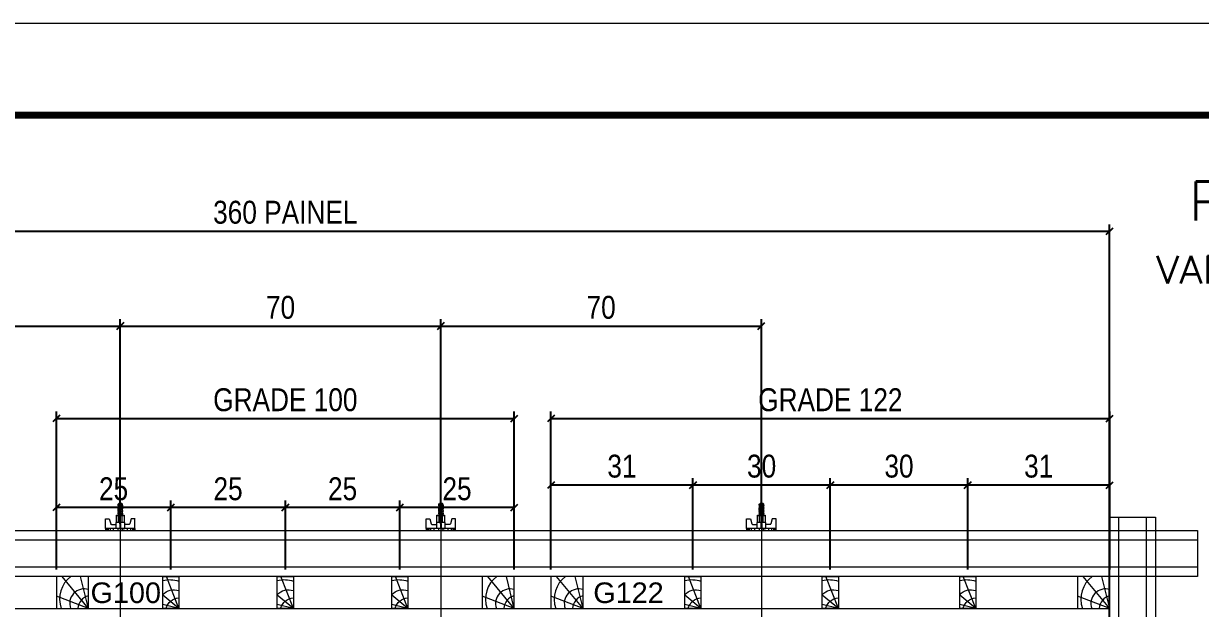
# Model space of a CAD drawing. Extents: x 28748 to 35002, y 14885 to 43501.
# Drawn here: x 30822 to 31335, y 30611 to 30866 of the extents above; entities that cross this region are included whole.
import ezdxf
from ezdxf.enums import TextEntityAlignment as Align

# ---------------------------------------------------------------- set-up
doc = ezdxf.new("R2010")
doc.units = 0
doc.linetypes.add('DASHED', pattern=[0.75, 0.5, -0.25])
doc.linetypes.add('HIDDEN', pattern=[0.375, 0.25, -0.125])
for name, color, linetype in [('COTA', 241, 'Continuous'), ('MEIO_PONT', 93, 'Continuous'), ('Texto de Titulo', 7, 'Continuous'), ('Texto Qtd Sarr', 242, 'Continuous')]:
    doc.layers.add(name, color=color, linetype=linetype)
for name, color, linetype, lineweight in [('Folhas', 255, 'Continuous', 9), ('Hachura', 251, 'Continuous', 9), ('Madeira', 126, 'Continuous', 18), ('Perfil Metálico', 224, 'Continuous', 18), ('SARRAFO DE PRESSAO', 251, 'DASHED', 9), ('Texto Seção', 7, 'Continuous', 15)]:
    doc.layers.add(name, color=color, linetype=linetype, lineweight=lineweight)
doc.styles.add('COTA TECNICA 2X', font='techl___.ttf', dxfattribs={"height": 10})
doc.styles.add('ROMANS', font='romans.shx')
doc.styles.add('SANSSERIF', font='sas_____.pfb')
doc.dimstyles.new('SECAO PILAR', dxfattribs={"dimtxt": 10, "dimasz": 3, "dimexe": 3, "dimexo": 3, "dimgap": 3, "dimtad": 1, "dimdec": 1, "dimlfac": 0.5, "dimzin": 12, "dimdsep": 46, "dimtxsty": 'COTA TECNICA 2X', "dimblk1": 'OBLIQUE', "dimblk2": 'OBLIQUE', "dimsah": 1, "dimcen": 0.9, "dimclrd": 256, "dimclre": 256, "dimclrt": 256, "dimadec": 1, "dimazin": 3, "dimtfac": 1, "dimtdec": 1, "dimtmove": 0, "dimatfit": 3, "dimfxl": 1, "dimtolj": 1, "dimtzin": 12, "dimarcsym": 0})

# ---------------------------------------------------------------- blocks, each defined once
blk = doc.blocks.new('9999999999')
at = {"layer": 'Folhas'}
blk.add_lwpolyline([(98138.98, 34190.21), (99623.98, 34190.21), (99623.98, 35240.21), (98138.98, 35240.21)], close=True, dxfattribs=at)
at = {"layer": 'Folhas', "color": 30, "const_width": 3}
blk.add_lwpolyline([(98213.98, 34230.21), (99583.98, 34230.21), (99583.98, 35200.21), (98213.98, 35200.21)], close=True, dxfattribs=at)
blk = doc.blocks.new('titulo1')
at = {"layer": 'Defpoints', "color": 252, "linetype": 'HIDDEN', "ltscale": 2}
blk.add_line((0, 0), (0, 125), dxfattribs=at)
at = {"layer": 'Defpoints', "style": 'ROMANS', "oblique": 15}
blk.add_attdef('FOLHA', text='', height=10, dxfattribs=at).set_placement((0, 15.58), align=Align.MIDDLE_CENTER)
at = {"layer": 'Texto Qtd Sarr', "color": 3, "style": 'ROMANS', "oblique": 15}
for tag, height, p in [('TITULO', 17, (0, 71.45)), ('SEÇÃO', 12, (0, 41.55))]:
    blk.add_attdef(tag, text='', height=height, dxfattribs=at).set_placement(p, align=Align.MIDDLE_CENTER)
blk = doc.blocks.new('PONTALETE')
at = {"layer": 'Madeira'}
for q in [(2.71, 7), (7, 5.76), (7, 1.74)]:
    blk.add_line((0, 0), q, dxfattribs=at)
blk.add_lwpolyline([(0, 0), (7, 0), (7, 7), (0, 7)], close=True, dxfattribs=at)
for centre, radius, start, end in [((2.04, 0.06), 6.23, 37.2818, 109.0913), ((1.09, 0.9), 3.19, 343.603, 109.9847), ((-0.21, -0.78), 3.09, 14.6322, 86.0383)]:
    blk.add_arc(centre, radius, start, end, dxfattribs=at)
blk = doc.blocks.new('MEIO PONTALETE')
at = {"layer": 'Madeira'}
for q in [(2.71, 7), (3.5, 2.88), (3.5, 0.87)]:
    blk.add_line((0, 0), q, dxfattribs=at)
blk.add_lwpolyline([(0, 0), (3.5, 0), (3.5, 7), (0, 7)], close=True, dxfattribs=at)
for centre, radius, start, end in [((2.04, 0.06), 6.23, 76.4499, 109.0913), ((1.09, 0.9), 3.19, 40.9063, 109.9847), ((-0.21, -0.78), 3.09, 14.6322, 86.0383)]:
    blk.add_arc(centre, radius, start, end, dxfattribs=at)
blk = doc.blocks.new('_Oblique')
at = {"color": 0, "linetype": 'ByBlock', "lineweight": -2}
blk.add_line((-0.5, -0.5), (0.5, 0.5), dxfattribs=at)
blk = doc.blocks.new('*D1796')
at = {"layer": 'COTA', "lineweight": -2, "transparency": 16777216}
for p, q in [((31233.85, 30627.93), (31233.85, 30667.81)), ((31295.85, 30664.81), (31233.85, 30664.81)), ((31295.85, 30627.93), (31295.85, 30667.81))]:
    blk.add_line(p, q, dxfattribs=at)
at = {"layer": 'Defpoints', "color": 0, "transparency": 16777216}
for p in [(31233.85, 30664.81), (31233.85, 30624.93), (31295.85, 30624.93)]:
    blk.add_point(p, dxfattribs=at)
at = {"layer": 'COTA', "lineweight": -2, "transparency": 16777216, "xscale": 3, "yscale": 3, "zscale": 3, "rotation": 180}
blk.add_blockref('_Oblique', (31233.85, 30664.81), dxfattribs=at)
at = {"layer": 'COTA', "lineweight": -2, "transparency": 16777216, "xscale": 3, "yscale": 3, "zscale": 3}
blk.add_blockref('_Oblique', (31295.85, 30664.81), dxfattribs=at)
at = {"layer": 'COTA', "transparency": 16777216, "insert": (31264.85, 30673.03), "char_height": 10, "attachment_point": 5, "style": 'COTA TECNICA 2X'}
blk.add_mtext('\\A1;31', dxfattribs=at)
blk = doc.blocks.new('*D1797')
at = {"layer": 'COTA', "lineweight": -2, "transparency": 16777216}
for p, q in [((31173.85, 30627.93), (31173.85, 30667.81)), ((31233.85, 30664.81), (31173.85, 30664.81)), ((31233.85, 30627.93), (31233.85, 30667.81))]:
    blk.add_line(p, q, dxfattribs=at)
at = {"layer": 'Defpoints', "color": 0, "transparency": 16777216}
for p in [(31173.85, 30664.81), (31173.85, 30624.93), (31233.85, 30624.93)]:
    blk.add_point(p, dxfattribs=at)
at = {"layer": 'COTA', "lineweight": -2, "transparency": 16777216, "xscale": 3, "yscale": 3, "zscale": 3, "rotation": 180}
blk.add_blockref('_Oblique', (31173.85, 30664.81), dxfattribs=at)
at = {"layer": 'COTA', "lineweight": -2, "transparency": 16777216, "xscale": 3, "yscale": 3, "zscale": 3}
blk.add_blockref('_Oblique', (31233.85, 30664.81), dxfattribs=at)
at = {"layer": 'COTA', "transparency": 16777216, "insert": (31203.85, 30673.03), "char_height": 10, "attachment_point": 5, "style": 'COTA TECNICA 2X'}
blk.add_mtext('\\A1;30', dxfattribs=at)
blk = doc.blocks.new('*D1798')
at = {"layer": 'COTA', "lineweight": -2, "transparency": 16777216}
for p, q in [((31113.85, 30627.93), (31113.85, 30667.81)), ((31173.85, 30664.81), (31113.85, 30664.81)), ((31173.85, 30627.93), (31173.85, 30667.81))]:
    blk.add_line(p, q, dxfattribs=at)
at = {"layer": 'Defpoints', "color": 0, "transparency": 16777216}
for p in [(31113.85, 30664.81), (31113.85, 30624.93), (31173.85, 30624.93)]:
    blk.add_point(p, dxfattribs=at)
at = {"layer": 'COTA', "lineweight": -2, "transparency": 16777216, "xscale": 3, "yscale": 3, "zscale": 3, "rotation": 180}
blk.add_blockref('_Oblique', (31113.85, 30664.81), dxfattribs=at)
at = {"layer": 'COTA', "lineweight": -2, "transparency": 16777216, "xscale": 3, "yscale": 3, "zscale": 3}
blk.add_blockref('_Oblique', (31173.85, 30664.81), dxfattribs=at)
at = {"layer": 'COTA', "transparency": 16777216, "insert": (31143.85, 30673.03), "char_height": 10, "attachment_point": 5, "style": 'COTA TECNICA 2X'}
blk.add_mtext('\\A1;30', dxfattribs=at)
blk = doc.blocks.new('*D1799')
at = {"layer": 'COTA', "lineweight": -2, "transparency": 16777216}
for p, q in [((31051.85, 30627.93), (31051.85, 30667.81)), ((31113.85, 30664.81), (31051.85, 30664.81)), ((31113.85, 30627.93), (31113.85, 30667.81))]:
    blk.add_line(p, q, dxfattribs=at)
at = {"layer": 'Defpoints', "color": 0, "transparency": 16777216}
for p in [(31051.85, 30664.81), (31051.85, 30624.93), (31113.85, 30624.93)]:
    blk.add_point(p, dxfattribs=at)
at = {"layer": 'COTA', "lineweight": -2, "transparency": 16777216, "xscale": 3, "yscale": 3, "zscale": 3, "rotation": 180}
blk.add_blockref('_Oblique', (31051.85, 30664.81), dxfattribs=at)
at = {"layer": 'COTA', "lineweight": -2, "transparency": 16777216, "xscale": 3, "yscale": 3, "zscale": 3}
blk.add_blockref('_Oblique', (31113.85, 30664.81), dxfattribs=at)
at = {"layer": 'COTA', "transparency": 16777216, "insert": (31082.85, 30673.03), "char_height": 10, "attachment_point": 5, "style": 'COTA TECNICA 2X'}
blk.add_mtext('\\A1;31', dxfattribs=at)
blk = doc.blocks.new('*D1800')
at = {"layer": 'COTA', "lineweight": -2, "transparency": 16777216}
for p, q in [((31051.85, 30627.93), (31051.85, 30696.93)), ((31295.85, 30627.93), (31295.85, 30696.93)), ((31051.85, 30693.93), (31295.85, 30693.93))]:
    blk.add_line(p, q, dxfattribs=at)
at = {"layer": 'Defpoints', "color": 0, "transparency": 16777216}
for p in [(31295.85, 30693.93), (31051.85, 30624.93), (31295.85, 30624.93)]:
    blk.add_point(p, dxfattribs=at)
at = {"layer": 'COTA', "lineweight": -2, "transparency": 16777216, "xscale": 3, "yscale": 3, "zscale": 3, "rotation": 180}
blk.add_blockref('_Oblique', (31051.85, 30693.93), dxfattribs=at)
at = {"layer": 'COTA', "lineweight": -2, "transparency": 16777216, "xscale": 3, "yscale": 3, "zscale": 3}
blk.add_blockref('_Oblique', (31295.85, 30693.93), dxfattribs=at)
at = {"layer": 'COTA', "transparency": 16777216, "insert": (31173.85, 30702.03), "char_height": 10, "attachment_point": 5, "style": 'COTA TECNICA 2X'}
blk.add_mtext('\\A1;GRADE 122', dxfattribs=at)
blk = doc.blocks.new('*D879')
at = {"layer": 'COTA', "lineweight": -2, "transparency": 16777216}
for p, q in [((30835.84, 30627.93), (30835.84, 30696.93)), ((31035.84, 30627.93), (31035.84, 30696.93)), ((30835.84, 30693.93), (31035.84, 30693.93))]:
    blk.add_line(p, q, dxfattribs=at)
at = {"layer": 'Defpoints', "color": 0, "transparency": 16777216}
for p in [(31035.84, 30693.93), (30835.84, 30624.93), (31035.84, 30624.93)]:
    blk.add_point(p, dxfattribs=at)
at = {"layer": 'COTA', "lineweight": -2, "transparency": 16777216, "xscale": 3, "yscale": 3, "zscale": 3, "rotation": 180}
blk.add_blockref('_Oblique', (30835.84, 30693.93), dxfattribs=at)
at = {"layer": 'COTA', "lineweight": -2, "transparency": 16777216, "xscale": 3, "yscale": 3, "zscale": 3}
blk.add_blockref('_Oblique', (31035.84, 30693.93), dxfattribs=at)
at = {"layer": 'COTA', "transparency": 16777216, "insert": (30935.84, 30702.03), "char_height": 10, "attachment_point": 5, "style": 'COTA TECNICA 2X'}
blk.add_mtext('\\A1;GRADE 100', dxfattribs=at)
blk = doc.blocks.new('*D1801')
at = {"layer": 'COTA', "lineweight": -2, "transparency": 16777216}
for p, q in [((30885.84, 30627.93), (30885.84, 30658.03)), ((30935.84, 30655.03), (30885.84, 30655.03)), ((30935.84, 30627.93), (30935.84, 30658.03))]:
    blk.add_line(p, q, dxfattribs=at)
at = {"layer": 'Defpoints', "color": 0, "transparency": 16777216}
for p in [(30885.84, 30655.03), (30885.84, 30624.93), (30935.84, 30624.93)]:
    blk.add_point(p, dxfattribs=at)
at = {"layer": 'COTA', "lineweight": -2, "transparency": 16777216, "xscale": 3, "yscale": 3, "zscale": 3, "rotation": 180}
blk.add_blockref('_Oblique', (30885.84, 30655.03), dxfattribs=at)
at = {"layer": 'COTA', "lineweight": -2, "transparency": 16777216, "xscale": 3, "yscale": 3, "zscale": 3}
blk.add_blockref('_Oblique', (30935.84, 30655.03), dxfattribs=at)
at = {"layer": 'COTA', "transparency": 16777216, "insert": (30910.84, 30663.14), "char_height": 10, "attachment_point": 5, "style": 'COTA TECNICA 2X'}
blk.add_mtext('\\A1;25', dxfattribs=at)
blk = doc.blocks.new('*D1845')
at = {"layer": 'COTA', "lineweight": -2, "transparency": 16777216}
for p, q in [((30835.84, 30627.93), (30835.84, 30658.03)), ((30885.84, 30655.03), (30835.84, 30655.03)), ((30885.84, 30627.93), (30885.84, 30658.03))]:
    blk.add_line(p, q, dxfattribs=at)
at = {"layer": 'Defpoints', "color": 0, "transparency": 16777216}
for p in [(30835.84, 30655.03), (30835.84, 30624.93), (30885.84, 30624.93)]:
    blk.add_point(p, dxfattribs=at)
at = {"layer": 'COTA', "lineweight": -2, "transparency": 16777216, "xscale": 3, "yscale": 3, "zscale": 3, "rotation": 180}
blk.add_blockref('_Oblique', (30835.84, 30655.03), dxfattribs=at)
at = {"layer": 'COTA', "lineweight": -2, "transparency": 16777216, "xscale": 3, "yscale": 3, "zscale": 3}
blk.add_blockref('_Oblique', (30885.84, 30655.03), dxfattribs=at)
at = {"layer": 'COTA', "transparency": 16777216, "insert": (30860.84, 30663.14), "char_height": 10, "attachment_point": 5, "style": 'COTA TECNICA 2X'}
blk.add_mtext('\\A1;25', dxfattribs=at)
blk = doc.blocks.new('*D942')
at = {"layer": 'COTA', "lineweight": -2, "transparency": 16777216}
for p, q in [((30985.84, 30627.93), (30985.84, 30658.03)), ((31035.84, 30655.03), (30985.84, 30655.03)), ((31035.84, 30627.93), (31035.84, 30658.03))]:
    blk.add_line(p, q, dxfattribs=at)
at = {"layer": 'Defpoints', "color": 0, "transparency": 16777216}
for p in [(30985.84, 30655.03), (30985.84, 30624.93), (31035.84, 30624.93)]:
    blk.add_point(p, dxfattribs=at)
at = {"layer": 'COTA', "lineweight": -2, "transparency": 16777216, "xscale": 3, "yscale": 3, "zscale": 3, "rotation": 180}
blk.add_blockref('_Oblique', (30985.84, 30655.03), dxfattribs=at)
at = {"layer": 'COTA', "lineweight": -2, "transparency": 16777216, "xscale": 3, "yscale": 3, "zscale": 3}
blk.add_blockref('_Oblique', (31035.84, 30655.03), dxfattribs=at)
at = {"layer": 'COTA', "transparency": 16777216, "insert": (31010.84, 30663.14), "char_height": 10, "attachment_point": 5, "style": 'COTA TECNICA 2X'}
blk.add_mtext('\\A1;25', dxfattribs=at)
blk = doc.blocks.new('*D1846')
at = {"layer": 'COTA', "lineweight": -2, "transparency": 16777216}
for p, q in [((30935.84, 30627.93), (30935.84, 30658.03)), ((30985.84, 30655.03), (30935.84, 30655.03)), ((30985.84, 30627.93), (30985.84, 30658.03))]:
    blk.add_line(p, q, dxfattribs=at)
at = {"layer": 'Defpoints', "color": 0, "transparency": 16777216}
for p in [(30935.84, 30655.03), (30935.84, 30624.93), (30985.84, 30624.93)]:
    blk.add_point(p, dxfattribs=at)
at = {"layer": 'COTA', "lineweight": -2, "transparency": 16777216, "xscale": 3, "yscale": 3, "zscale": 3, "rotation": 180}
blk.add_blockref('_Oblique', (30935.84, 30655.03), dxfattribs=at)
at = {"layer": 'COTA', "lineweight": -2, "transparency": 16777216, "xscale": 3, "yscale": 3, "zscale": 3}
blk.add_blockref('_Oblique', (30985.84, 30655.03), dxfattribs=at)
at = {"layer": 'COTA', "transparency": 16777216, "insert": (30960.84, 30663.14), "char_height": 10, "attachment_point": 5, "style": 'COTA TECNICA 2X'}
blk.add_mtext('\\A1;25', dxfattribs=at)
blk = doc.blocks.new('*D1848')
at = {"layer": 'COTA', "linetype": 'ByBlock', "lineweight": -2, "transparency": 16777216}
for p, q in [((30703.75, 30647.93), (30703.75, 30737.29)), ((30863.75, 30647.93), (30863.75, 30737.29)), ((30703.75, 30734.29), (30863.75, 30734.29))]:
    blk.add_line(p, q, dxfattribs=at)
at = {"layer": 'Defpoints', "color": 0, "linetype": 'ByBlock', "transparency": 16777216}
for p in [(30863.75, 30734.29), (30703.75, 30644.93), (30863.75, 30644.93)]:
    blk.add_point(p, dxfattribs=at)
at = {"layer": 'COTA', "linetype": 'ByBlock', "lineweight": -2, "transparency": 16777216, "xscale": 3, "yscale": 3, "zscale": 3, "rotation": 180}
blk.add_blockref('_Oblique', (30703.75, 30734.29), dxfattribs=at)
at = {"layer": 'COTA', "linetype": 'ByBlock', "lineweight": -2, "transparency": 16777216, "xscale": 3, "yscale": 3, "zscale": 3}
blk.add_blockref('_Oblique', (30863.75, 30734.29), dxfattribs=at)
at = {"layer": 'COTA', "linetype": 'ByBlock', "transparency": 16777216, "insert": (30783.75, 30742.41), "char_height": 10, "attachment_point": 5, "style": 'COTA TECNICA 2X'}
blk.add_mtext('\\A1;80', dxfattribs=at)
blk = doc.blocks.new('*D1849')
at = {"layer": 'COTA', "linetype": 'ByBlock', "lineweight": -2, "transparency": 16777216}
for p, q in [((30863.75, 30647.93), (30863.75, 30737.29)), ((31003.75, 30647.93), (31003.75, 30737.29)), ((30863.75, 30734.29), (31003.75, 30734.29))]:
    blk.add_line(p, q, dxfattribs=at)
at = {"layer": 'Defpoints', "color": 0, "linetype": 'ByBlock', "transparency": 16777216}
for p in [(31003.75, 30734.29), (30863.75, 30644.93), (31003.75, 30644.93)]:
    blk.add_point(p, dxfattribs=at)
at = {"layer": 'COTA', "linetype": 'ByBlock', "lineweight": -2, "transparency": 16777216, "xscale": 3, "yscale": 3, "zscale": 3, "rotation": 180}
blk.add_blockref('_Oblique', (30863.75, 30734.29), dxfattribs=at)
at = {"layer": 'COTA', "linetype": 'ByBlock', "lineweight": -2, "transparency": 16777216, "xscale": 3, "yscale": 3, "zscale": 3}
blk.add_blockref('_Oblique', (31003.75, 30734.29), dxfattribs=at)
at = {"layer": 'COTA', "linetype": 'ByBlock', "transparency": 16777216, "insert": (30933.75, 30742.39), "char_height": 10, "attachment_point": 5, "style": 'COTA TECNICA 2X'}
blk.add_mtext('\\A1;70', dxfattribs=at)
blk = doc.blocks.new('*D1850')
at = {"layer": 'COTA', "linetype": 'ByBlock', "lineweight": -2, "transparency": 16777216}
for p, q in [((31003.75, 30647.93), (31003.75, 30737.29)), ((31143.75, 30647.93), (31143.75, 30737.29)), ((31003.75, 30734.29), (31143.75, 30734.29))]:
    blk.add_line(p, q, dxfattribs=at)
at = {"layer": 'Defpoints', "color": 0, "linetype": 'ByBlock', "transparency": 16777216}
for p in [(31143.75, 30734.29), (31003.75, 30644.93), (31143.75, 30644.93)]:
    blk.add_point(p, dxfattribs=at)
at = {"layer": 'COTA', "linetype": 'ByBlock', "lineweight": -2, "transparency": 16777216, "xscale": 3, "yscale": 3, "zscale": 3, "rotation": 180}
blk.add_blockref('_Oblique', (31003.75, 30734.29), dxfattribs=at)
at = {"layer": 'COTA', "linetype": 'ByBlock', "lineweight": -2, "transparency": 16777216, "xscale": 3, "yscale": 3, "zscale": 3}
blk.add_blockref('_Oblique', (31143.75, 30734.29), dxfattribs=at)
at = {"layer": 'COTA', "linetype": 'ByBlock', "transparency": 16777216, "insert": (31073.75, 30742.39), "char_height": 10, "attachment_point": 5, "style": 'COTA TECNICA 2X'}
blk.add_mtext('\\A1;70', dxfattribs=at)
blk = doc.blocks.new('*D1851')
at = {"layer": 'COTA', "linetype": 'ByBlock', "lineweight": -2, "transparency": 16777216}
for p, q in [((30575.83, 30605.93), (30575.83, 30778.71)), ((31295.83, 30605.93), (31295.83, 30778.71)), ((30575.83, 30775.71), (31295.83, 30775.71))]:
    blk.add_line(p, q, dxfattribs=at)
at = {"layer": 'Defpoints', "color": 0, "linetype": 'ByBlock', "transparency": 16777216}
for p in [(31295.83, 30775.71), (30575.83, 30602.93), (31295.83, 30602.93)]:
    blk.add_point(p, dxfattribs=at)
at = {"layer": 'COTA', "linetype": 'ByBlock', "lineweight": -2, "transparency": 16777216, "xscale": 3, "yscale": 3, "zscale": 3, "rotation": 180}
blk.add_blockref('_Oblique', (30575.83, 30775.71), dxfattribs=at)
at = {"layer": 'COTA', "linetype": 'ByBlock', "lineweight": -2, "transparency": 16777216, "xscale": 3, "yscale": 3, "zscale": 3}
blk.add_blockref('_Oblique', (31295.83, 30775.71), dxfattribs=at)
at = {"layer": 'COTA', "linetype": 'ByBlock', "transparency": 16777216, "insert": (30935.83, 30783.93), "char_height": 10, "attachment_point": 5, "style": 'COTA TECNICA 2X'}
blk.add_mtext('\\A1;360 PAINEL', dxfattribs=at)
blk = doc.blocks.new('C')
at = {"layer": 'Hachura', "color": 0}
for p, q in [((0, 3.22), (0, -3.22)), ((0.45, 3.22), (0, 3.22)), ((0.46, 3.16), (0, 3.16)), ((0.46, 3.05), (0, 3.05)), ((0.46, 2.88), (0, 2.88)), ((0, 2.75), (0, -1.16)), ((0.46, 2.65), (0, 2.65)), ((0.45, -3.23), (0.45, 3.22)), ((0.45, 3.22), (2.58, 3.22)), ((2.58, 3.22), (2.58, 2.39)), ((0.46, 2.23), (0, 2.23)), ((0.46, 1.51), (0, 1.51)), ((0.39, 0.49), (0.17, 0.49)), ((1.74, 0.97), (0.45, 0.97)), ((1.45, 0.1), (0.45, 0.1)), ((1.35, 1.94), (1.35, 0.96)), ((2.58, 2.39), (1.47, 2.09)), ((1.74, -0.97), (1.74, 0.97)), ((1.74, 0.97), (1.74, 0.84)), ((1.74, 0.97), (1.74, 0.84)), ((1.74, 0.84), (3.35, 0.84)), ((3.35, 0.45), (1.74, 0.45)), ((3.32, 0.84), (3.32, -0.84)), ((3.35, 0.84), (3.35, -0.84)), ((3.68, 0.45), (3.35, 0.45)), ((3.84, -0.52), (3.35, 0.45)), ((3.35, 0.06), (3.67, -0.57)), ((3.68, 0.45), (4.16, -0.52)), ((3.72, 0.5), (4.25, -0.57)), ((4.37, -0.55), (3.83, 0.53)), ((4.15, 0.45), (3.93, 0.45)), ((4.42, -0.52), (3.93, 0.45)), ((4.15, 0.45), (4.26, 0.45)), ((4.26, 0.45), (4.74, -0.52)), ((4.3, 0.5), (4.83, -0.57)), ((4.95, -0.55), (4.41, 0.53)), ((4.51, 0.45), (4.84, 0.45)), ((5, -0.52), (4.51, 0.45)), ((4.84, 0.45), (5.32, -0.52)), ((4.88, 0.5), (5.41, -0.57)), ((5.53, -0.55), (4.99, 0.53)), ((5.58, -0.52), (5.09, 0.45)), ((5.42, 0.45), (5.09, 0.45)), ((5.58, -0.52), (5.09, 0.45)), ((5.42, 0.45), (5.74, -0.19)), ((5.46, 0.5), (5.74, -0.07)), ((5.74, 0.19), (5.57, 0.53)), ((5.74, 0.32), (5.68, 0.45)), ((5.68, 0.45), (5.74, 0.45)), ((5.74, 0.45), (5.9, 0.29)), ((5.74, 0.45), (5.74, -0.52)), ((5.9, -0.36), (5.9, 0.29)), ((0.45, 0), (0, 0)), ((0.46, -1.52), (0, -1.52)), ((0.46, -2.23), (0, -2.23)), ((0.08, -0.48), (0.29, -0.48)), ((0.29, -0.48), (0.4, -0.48)), ((0.45, 0), (0.45, -0.97)), ((0.45, -0.16), (1.45, -0.16)), ((0.45, -0.65), (0.45, -0.32)), ((0.45, -3.23), (0.45, -0.65)), ((0.45, -0.97), (1.74, -0.97)), ((1.35, -1.94), (1.35, -0.97)), ((2.58, -2.39), (1.47, -2.1)), ((3.35, -0.32), (1.74, -0.32)), ((3.35, -0.84), (1.74, -0.84)), ((2.58, -3.23), (2.58, -2.39)), ((3.35, -0.07), (3.58, -0.52)), ((3.35, -0.52), (3.58, -0.52)), ((3.84, -0.52), (4.16, -0.52)), ((4.42, -0.52), (4.74, -0.52)), ((4.63, -0.52), (4.74, -0.52)), ((5, -0.52), (5.32, -0.52)), ((5.58, -0.52), (5.74, -0.52)), ((5.74, -0.52), (5.9, -0.36)), ((5.74, -0.52), (5.74, -0.52)), ((0.46, -2.65), (0, -2.65)), ((0.46, -2.88), (0, -2.88)), ((0.46, -3.05), (0, -3.05)), ((0.46, -3.16), (0, -3.16)), ((0, -3.22), (2.57, -3.22))]:
    blk.add_line(p, q, dxfattribs=at)
for centre, radius, start, end in [((1.52, 1.94), 0.161, 104.7436, 180), ((1.44, -0.03), 0.129, 272.695, 87.305), ((3.81, 0.39), 0.143, 25.5688, 154.4312), ((4.39, 0.39), 0.143, 25.5688, 154.4312), ((4.97, 0.39), 0.143, 25.5688, 154.4312), ((5.55, 0.39), 0.143, 25.5688, 154.4312), ((0.17, -0.37), 0.174, 221.744, 317.8592), ((1.52, -1.94), 0.161, 180, 255.2564), ((3.71, -0.4), 0.174, 222.1408, 318.256), ((4.29, -0.4), 0.174, 222.1408, 318.256), ((4.87, -0.4), 0.174, 222.1408, 318.256), ((5.45, -0.4), 0.174, 222.1408, 318.256), ((5.61, -0.4), 0.174, 317.8592, 318.256)]:
    blk.add_arc(centre, radius, start, end, dxfattribs=at)

msp = doc.modelspace()

# ---------------------------------------------------------------- linework, layer by layer
at = {"layer": 'Hachura'}
for p, q in [((30863.75, 30655.74), (30863.76, 30515.94)), ((31003.75, 30655.75), (31003.76, 30515.95)), ((31143.75, 30655.76), (31143.76, 30515.96))]:
    msp.add_line(p, q, dxfattribs=at)
at = {"layer": 'Madeira'}
for points in [[(31295.83, 30610.93), (31295.83, 30624.93), (30575.83, 30624.93), (30575.83, 30610.93)], [(30835.84, 30624.93), (30835.84, 30610.93), (31035.84, 30610.93), (31035.84, 30624.93)], [(31051.85, 30624.93), (31051.85, 30610.93), (31295.85, 30610.93), (31295.85, 30624.93)]]:
    msp.add_lwpolyline(points, close=True, dxfattribs=at)
at = {"layer": 'Perfil Metálico'}
for points in [[(31295.83, 30650.83), (31315.83, 30650.83), (31315.83, 30080.56), (31295.83, 30080.56)], [(31311.83, 30080.56), (31299.83, 30080.56), (31299.83, 30650.83), (31311.83, 30650.83)], [(30543.9, 30624.93), (30543.9, 30644.93), (31334.16, 30644.93), (31334.16, 30624.93)], [(31334.16, 30640.93), (31334.16, 30628.93), (30543.9, 30628.93), (30543.9, 30640.93)]]:
    msp.add_lwpolyline(points, close=True, dxfattribs=at)

# ---------------------------------------------------------------- block references
at = {"layer": 'Hachura', "linetype": 'Continuous', "xscale": 2, "yscale": 2, "zscale": 2, "rotation": 90.00000000000001}
for p in [(30863.74, 30644.94), (31003.74, 30644.93), (31143.74, 30644.96)]:
    msp.add_blockref('C', p, dxfattribs=at)
at = {"layer": 'MEIO_PONT', "xscale": 2, "yscale": 2, "zscale": 2, "rotation": 89.99999999999999}
for p in [(30849.84, 30610.93), (31035.84, 30610.93), (31065.85, 30610.93), (31295.85, 30610.93)]:
    msp.add_blockref('PONTALETE', p, dxfattribs=at)
at = {"layer": 'MEIO_PONT', "xscale": -1.999999997962732, "yscale": 1.999999997962732, "zscale": 1.999999997962732}
for p in [(30889.34, 30610.93), (30939.34, 30610.93), (30989.34, 30610.93), (31117.35, 30610.93), (31177.35, 30610.93), (31237.35, 30610.93)]:
    msp.add_blockref('MEIO PONTALETE', p, dxfattribs=at)
at = {"layer": 'SARRAFO DE PRESSAO', "color": 6, "linetype": 'ByBlock'}
msp.add_blockref('9999999999', (-67792.14, -4373.79), dxfattribs=at)
at = {"layer": 'Texto Seção'}
ref = msp.add_blockref('titulo1', (31354.74, 30701.42), dxfattribs=at)
ref.add_attrib('TITULO', 'P13', dxfattribs={"layer": 'Texto de Titulo', "color": 7, "height": 17, "style": 'ROMANS', "width": 1.1}).set_placement((31354.74, 30788.92), align=Align.MIDDLE_CENTER)
ref.add_attrib('SEÇÃO', 'VARIAVEL', dxfattribs={"layer": 'Texto de Titulo', "color": 7, "height": 12, "style": 'ROMANS', "width": 1.1}).set_placement((31354.74, 30758.92), align=Align.MIDDLE_CENTER)

# ---------------------------------------------------------------- texts
at = {"layer": 'Texto Seção', "color": 0, "linetype": 'Continuous', "style": 'SANSSERIF'}
for s, p in [('G100', (30850.78, 30617.79)), ('G122', (31070.33, 30617.79))]:
    msp.add_text(s, height=9, dxfattribs=at).set_placement(p, align=Align.MIDDLE_LEFT)

# ---------------------------------------------------------------- dimensions: what is measured, and where the dimension line sits
at = {"layer": 'COTA', "linetype": 'ByBlock'}
dim = msp.add_linear_dim(base=(31295.83, 30775.71), p1=(30575.83, 30602.93), p2=(31295.83, 30602.93), text='<> PAINEL', dimstyle='SECAO PILAR', override={"dimtmove": 1}, dxfattribs=at)
dim.commit()
dim.dimension.update_dxf_attribs({"geometry": '*D1851', "text_midpoint": (30935.83, 30783.93)})
for base, p1, p2, picture, middle in [((30863.75, 30734.29), (30703.75, 30644.93), (30863.75, 30644.93), '*D1848', (30783.75, 30742.41)), ((31003.75, 30734.29), (30863.75, 30644.93), (31003.75, 30644.93), '*D1849', (30933.75, 30742.39)), ((31143.75, 30734.29), (31003.75, 30644.93), (31143.75, 30644.93), '*D1850', (31073.75, 30742.39))]:
    dim = msp.add_linear_dim(base=base, p1=p1, p2=p2, dimstyle='SECAO PILAR', override={"dimtmove": 1}, dxfattribs=at)
    dim.commit()
    dim.dimension.update_dxf_attribs({"geometry": picture, "text_midpoint": middle})
at = {"layer": 'COTA'}
for base, p1, p2, picture, middle in [((31035.84, 30693.93), (30835.84, 30624.93), (31035.84, 30624.93), '*D879', (30935.84, 30702.03)), ((31295.85, 30693.93), (31051.85, 30624.93), (31295.85, 30624.93), '*D1800', (31173.85, 30702.03))]:
    dim = msp.add_linear_dim(base=base, p1=p1, p2=p2, text='GRADE <>', dimstyle='SECAO PILAR', dxfattribs=at)
    dim.commit()
    dim.dimension.update_dxf_attribs({"geometry": picture, "text_midpoint": middle})
for base, p1, p2, picture, middle in [((31051.85, 30664.81), (31113.85, 30624.93), (31051.85, 30624.93), '*D1799', (31082.85, 30673.03)), ((31113.85, 30664.81), (31173.85, 30624.93), (31113.85, 30624.93), '*D1798', (31143.85, 30673.03)), ((31173.85, 30664.81), (31233.85, 30624.93), (31173.85, 30624.93), '*D1797', (31203.85, 30673.03)), ((31233.85, 30664.81), (31295.85, 30624.93), (31233.85, 30624.93), '*D1796', (31264.85, 30673.03)), ((30835.84, 30655.03), (30885.84, 30624.93), (30835.84, 30624.93), '*D1845', (30860.84, 30663.14)), ((30885.84, 30655.03), (30935.84, 30624.93), (30885.84, 30624.93), '*D1801', (30910.84, 30663.14)), ((30935.84, 30655.03), (30985.84, 30624.93), (30935.84, 30624.93), '*D1846', (30960.84, 30663.14)), ((30985.84, 30655.03), (31035.84, 30624.93), (30985.84, 30624.93), '*D942', (31010.84, 30663.14))]:
    dim = msp.add_linear_dim(base=base, p1=p1, p2=p2, dimstyle='SECAO PILAR', dxfattribs=at)
    dim.commit()
    dim.dimension.update_dxf_attribs({"geometry": picture, "text_midpoint": middle})

doc.saveas('drawing.dxf')
